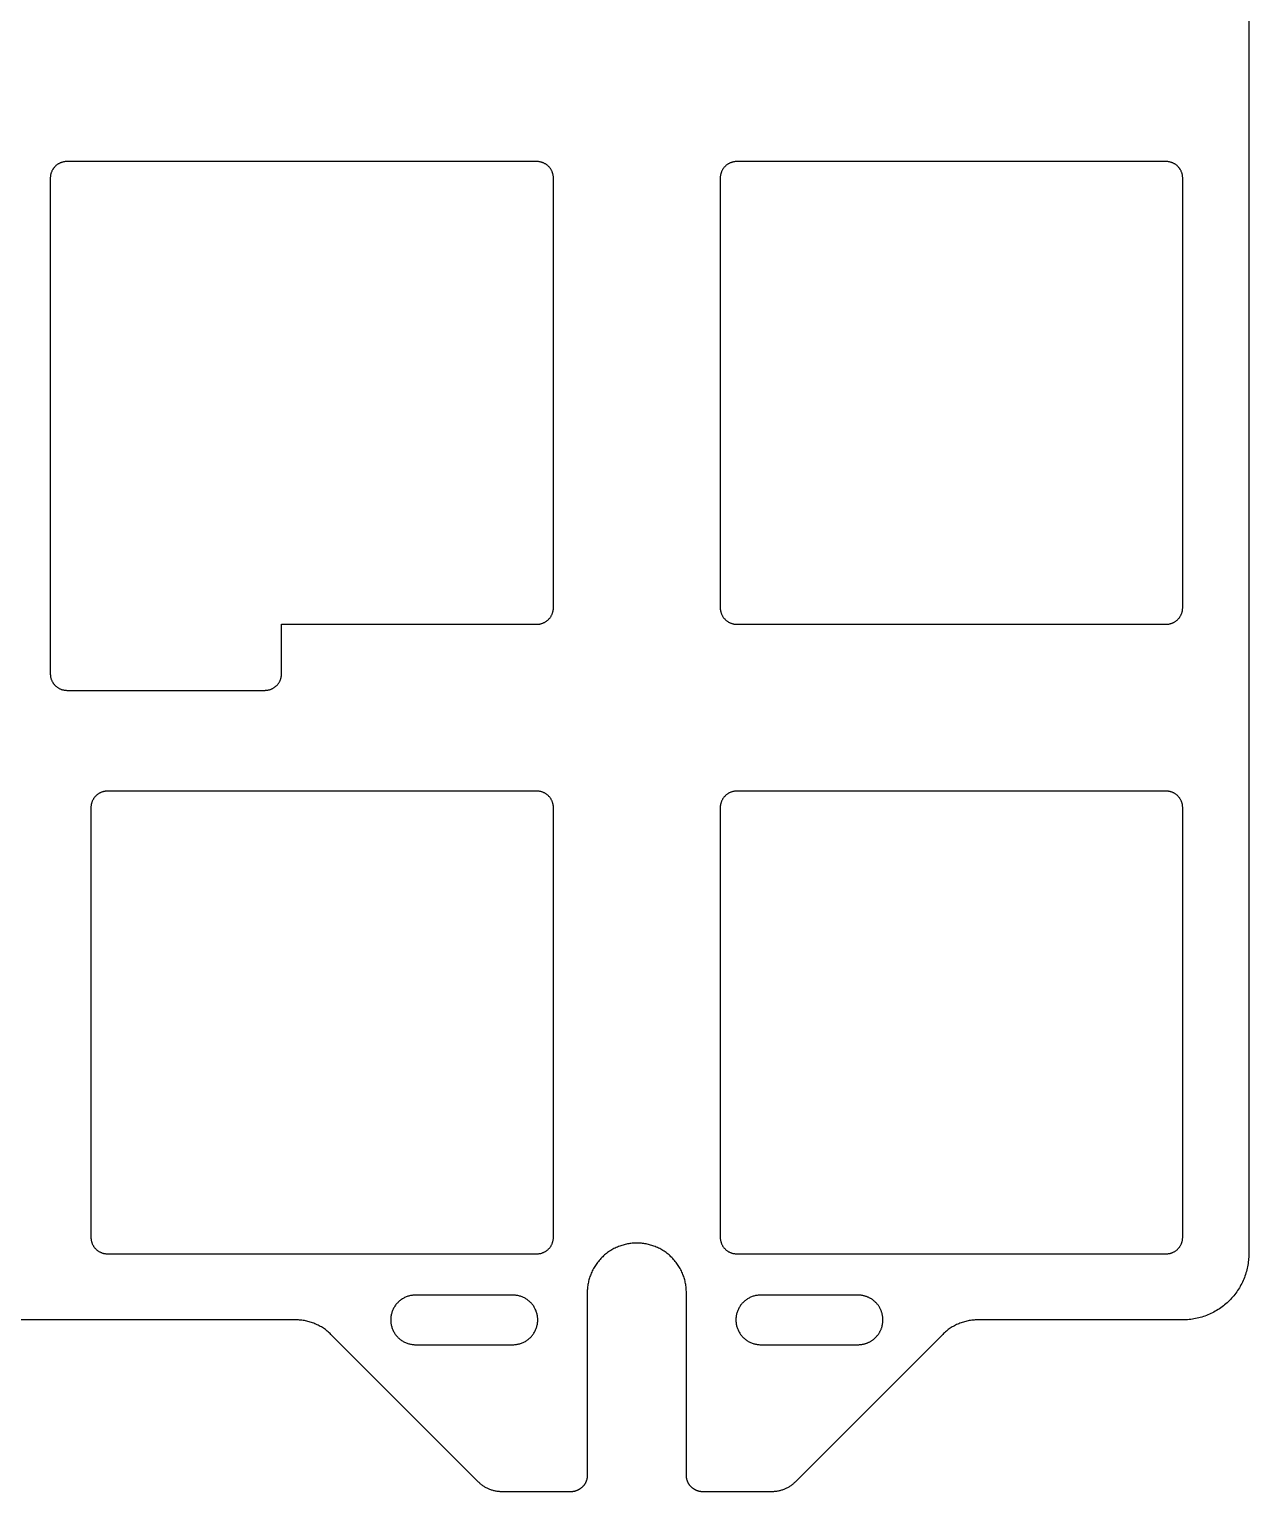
# Model space of a CAD drawing. Header units: millimetres. Extents: x -2014 to -1710, y 1046 to 1151.
# Drawn here: x -1746.92 to -1710, y 1046.41 to 1090.66 of the extents above; entities that cross this region are included whole.
import ezdxf

# ---------------------------------------------------------------- set-up
doc = ezdxf.new("R2010")
doc.units = ezdxf.units.MM
doc.layers.add('Layer 01', color=1, linetype='Continuous', true_color=0xff0000)

msp = doc.modelspace()

# ---------------------------------------------------------------- linework, layer by layer
at = {"layer": 'Layer 01', "color": 254, "true_color": 0xcad1ee}
for points in [[(-1710.002929, 1143.805871), (-1710.002929, 1053.605856)], [(-1745.783761, 1086.655896), (-1745.800832, 1086.655604), (-1745.817882, 1086.65473), (-1745.834893, 1086.653274), (-1745.851844, 1086.651239), (-1745.868716, 1086.648625), (-1745.885489, 1086.645438), (-1745.902143, 1086.641679), (-1745.91866, 1086.637354), (-1745.935018, 1086.632468), (-1745.951201, 1086.627026), (-1745.967188, 1086.621035), (-1745.982962, 1086.614501), (-1745.998503, 1086.607433), (-1746.013794, 1086.599838), (-1746.028816, 1086.591726), (-1746.043553, 1086.583105), (-1746.057987, 1086.573987), (-1746.072101, 1086.564381), (-1746.085879, 1086.554298), (-1746.099305, 1086.543751), (-1746.112363, 1086.532752), (-1746.125038, 1086.521314), (-1746.137315, 1086.509449), (-1746.149179, 1086.497172), (-1746.160618, 1086.484498), (-1746.171617, 1086.47144), (-1746.182164, 1086.458014), (-1746.192246, 1086.444236), (-1746.201852, 1086.430122), (-1746.210971, 1086.415688), (-1746.219591, 1086.400951), (-1746.227704, 1086.385928), (-1746.235298, 1086.370637), (-1746.242367, 1086.355096), (-1746.2489, 1086.339323), (-1746.254892, 1086.323336), (-1746.260334, 1086.307153), (-1746.26522, 1086.290794), (-1746.269545, 1086.274278), (-1746.273303, 1086.257624), (-1746.276491, 1086.240851), (-1746.279104, 1086.223979), (-1746.28114, 1086.207028), (-1746.282596, 1086.190017), (-1746.28347, 1086.172966), (-1746.283761, 1086.155896)], [(-1731.552941, 1086.655896), (-1745.783761, 1086.655896)], [(-1731.052941, 1086.155896), (-1731.053233, 1086.172966), (-1731.054107, 1086.190017), (-1731.055563, 1086.207028), (-1731.057598, 1086.223979), (-1731.060212, 1086.240851), (-1731.063399, 1086.257624), (-1731.067158, 1086.274278), (-1731.071483, 1086.290794), (-1731.076369, 1086.307153), (-1731.081811, 1086.323336), (-1731.087802, 1086.339323), (-1731.094336, 1086.355096), (-1731.101404, 1086.370637), (-1731.108999, 1086.385928), (-1731.117111, 1086.400951), (-1731.125732, 1086.415688), (-1731.13485, 1086.430122), (-1731.144456, 1086.444236), (-1731.154539, 1086.458014), (-1731.165086, 1086.47144), (-1731.176085, 1086.484498), (-1731.187523, 1086.497172), (-1731.199388, 1086.509449), (-1731.211665, 1086.521314), (-1731.22434, 1086.532752), (-1731.237397, 1086.543751), (-1731.250823, 1086.554298), (-1731.264601, 1086.564381), (-1731.278716, 1086.573987), (-1731.293149, 1086.583105), (-1731.307886, 1086.591726), (-1731.322909, 1086.599838), (-1731.3382, 1086.607433), (-1731.353741, 1086.614501), (-1731.369514, 1086.621035), (-1731.385502, 1086.627026), (-1731.401684, 1086.632468), (-1731.418043, 1086.637354), (-1731.434559, 1086.641679), (-1731.451213, 1086.645438), (-1731.467986, 1086.648625), (-1731.484858, 1086.651239), (-1731.501809, 1086.653274), (-1731.51882, 1086.65473), (-1731.535871, 1086.655604), (-1731.552941, 1086.655896)], [(-1725.502929, 1086.655877), (-1725.52, 1086.655586), (-1725.53705, 1086.654712), (-1725.554061, 1086.653256), (-1725.571013, 1086.65122), (-1725.587884, 1086.648607), (-1725.604657, 1086.645419), (-1725.621311, 1086.641661), (-1725.637828, 1086.637336), (-1725.654187, 1086.63245), (-1725.670369, 1086.627008), (-1725.686356, 1086.621017), (-1725.70213, 1086.614483), (-1725.717671, 1086.607415), (-1725.732962, 1086.59982), (-1725.747984, 1086.591708), (-1725.762721, 1086.583087), (-1725.777155, 1086.573968), (-1725.791269, 1086.564362), (-1725.805047, 1086.55428), (-1725.818473, 1086.543733), (-1725.831531, 1086.532734), (-1725.844206, 1086.521295), (-1725.856483, 1086.509431), (-1725.868347, 1086.497154), (-1725.879786, 1086.484479), (-1725.890785, 1086.471421), (-1725.901332, 1086.457996), (-1725.911414, 1086.444218), (-1725.92102, 1086.430103), (-1725.930139, 1086.415669), (-1725.938759, 1086.400933), (-1725.946872, 1086.38591), (-1725.954467, 1086.370619), (-1725.961535, 1086.355078), (-1725.968068, 1086.339305), (-1725.97406, 1086.323317), (-1725.979502, 1086.307135), (-1725.984388, 1086.290776), (-1725.988713, 1086.27426), (-1725.992471, 1086.257605), (-1725.995659, 1086.240833), (-1725.998272, 1086.223961), (-1726.000308, 1086.20701), (-1726.001764, 1086.189999), (-1726.002638, 1086.172948), (-1726.002929, 1086.155877)], [(-1712.502929, 1086.655877), (-1725.502929, 1086.655877)], [(-1712.002929, 1086.155877), (-1712.003221, 1086.172948), (-1712.004095, 1086.189999), (-1712.005551, 1086.20701), (-1712.007586, 1086.223961), (-1712.010199, 1086.240833), (-1712.013387, 1086.257605), (-1712.017146, 1086.27426), (-1712.021471, 1086.290776), (-1712.026357, 1086.307135), (-1712.031799, 1086.323317), (-1712.03779, 1086.339305), (-1712.044324, 1086.355078), (-1712.051392, 1086.370619), (-1712.058987, 1086.38591), (-1712.067099, 1086.400933), (-1712.07572, 1086.415669), (-1712.084838, 1086.430103), (-1712.094444, 1086.444218), (-1712.104527, 1086.457996), (-1712.115074, 1086.471421), (-1712.126073, 1086.484479), (-1712.137511, 1086.497154), (-1712.149376, 1086.509431), (-1712.161653, 1086.521295), (-1712.174327, 1086.532734), (-1712.187385, 1086.543733), (-1712.200811, 1086.55428), (-1712.214589, 1086.564362), (-1712.228703, 1086.573968), (-1712.243137, 1086.583087), (-1712.257874, 1086.591708), (-1712.272897, 1086.59982), (-1712.288188, 1086.607415), (-1712.303729, 1086.614483), (-1712.319502, 1086.621017), (-1712.335489, 1086.627008), (-1712.351672, 1086.63245), (-1712.368031, 1086.637336), (-1712.384547, 1086.641661), (-1712.401201, 1086.645419), (-1712.417974, 1086.648607), (-1712.434846, 1086.65122), (-1712.451797, 1086.653256), (-1712.468808, 1086.654712), (-1712.485859, 1086.655586), (-1712.502929, 1086.655877)], [(-1746.283761, 1086.155896), (-1746.283761, 1085.661856)], [(-1731.052941, 1085.660818), (-1731.052941, 1086.155896)], [(-1726.002929, 1086.155877), (-1726.002929, 1073.155877)], [(-1712.002929, 1073.155877), (-1712.002929, 1086.155877)], [(-1746.283761, 1085.661856), (-1746.283778, 1085.655884)], [(-1746.283778, 1085.655884), (-1746.283761, 1072.651984)], [(-1731.052929, 1085.655877), (-1731.052941, 1085.660818)], [(-1731.052929, 1073.655877), (-1731.052929, 1085.655877)], [(-1731.052941, 1073.650936), (-1731.052929, 1073.655877)], [(-1731.052941, 1073.155896), (-1731.052941, 1073.650936)], [(-1731.552941, 1072.655896), (-1731.535871, 1072.656187), (-1731.51882, 1072.657061), (-1731.501809, 1072.658517), (-1731.484858, 1072.660553), (-1731.467986, 1072.663166), (-1731.451213, 1072.666354), (-1731.434559, 1072.670112), (-1731.418043, 1072.674437), (-1731.401684, 1072.679323), (-1731.385502, 1072.684765), (-1731.369514, 1072.690757), (-1731.353741, 1072.69729), (-1731.3382, 1072.704358), (-1731.322909, 1072.711953), (-1731.307886, 1072.720066), (-1731.293149, 1072.728686), (-1731.278716, 1072.737805), (-1731.264601, 1072.747411), (-1731.250823, 1072.757493), (-1731.237397, 1072.76804), (-1731.22434, 1072.779039), (-1731.211665, 1072.790478), (-1731.199388, 1072.802342), (-1731.187523, 1072.814619), (-1731.176085, 1072.827294), (-1731.165086, 1072.840352), (-1731.154539, 1072.853778), (-1731.144456, 1072.867556), (-1731.13485, 1072.88167), (-1731.125732, 1072.896104), (-1731.117111, 1072.910841), (-1731.108999, 1072.925863), (-1731.101404, 1072.941154), (-1731.094336, 1072.956695), (-1731.087802, 1072.972469), (-1731.081811, 1072.988456), (-1731.076369, 1073.004638), (-1731.071483, 1073.020997), (-1731.067158, 1073.037514), (-1731.063399, 1073.054168), (-1731.060212, 1073.070941), (-1731.057598, 1073.087812), (-1731.055563, 1073.104764), (-1731.054107, 1073.121775), (-1731.053233, 1073.138825), (-1731.052941, 1073.155896)], [(-1726.002929, 1073.155877), (-1726.002638, 1073.138807), (-1726.001764, 1073.121756), (-1726.000308, 1073.104745), (-1725.998272, 1073.087794), (-1725.995659, 1073.070922), (-1725.992471, 1073.054149), (-1725.988713, 1073.037495), (-1725.984388, 1073.020979), (-1725.979502, 1073.00462), (-1725.97406, 1072.988438), (-1725.968068, 1072.97245), (-1725.961535, 1072.956677), (-1725.954467, 1072.941136), (-1725.946872, 1072.925845), (-1725.938759, 1072.910822), (-1725.930139, 1072.896085), (-1725.92102, 1072.881651), (-1725.911414, 1072.867537), (-1725.901332, 1072.853759), (-1725.890785, 1072.840333), (-1725.879786, 1072.827276), (-1725.868347, 1072.814601), (-1725.856483, 1072.802324), (-1725.844206, 1072.790459), (-1725.831531, 1072.779021), (-1725.818473, 1072.768022), (-1725.805047, 1072.757475), (-1725.791269, 1072.747392), (-1725.777155, 1072.737786), (-1725.762721, 1072.728668), (-1725.747984, 1072.720047), (-1725.732962, 1072.711935), (-1725.717671, 1072.70434), (-1725.70213, 1072.697272), (-1725.686356, 1072.690738), (-1725.670369, 1072.684747), (-1725.654187, 1072.679305), (-1725.637828, 1072.674419), (-1725.621311, 1072.670094), (-1725.604657, 1072.666335), (-1725.587884, 1072.663148), (-1725.571013, 1072.660534), (-1725.554061, 1072.658499), (-1725.53705, 1072.657043), (-1725.52, 1072.656169), (-1725.502929, 1072.655877)], [(-1712.502929, 1072.655877), (-1712.485859, 1072.656169), (-1712.468808, 1072.657043), (-1712.451797, 1072.658499), (-1712.434846, 1072.660534), (-1712.417974, 1072.663148), (-1712.401201, 1072.666335), (-1712.384547, 1072.670094), (-1712.368031, 1072.674419), (-1712.351672, 1072.679305), (-1712.335489, 1072.684747), (-1712.319502, 1072.690738), (-1712.303729, 1072.697272), (-1712.288188, 1072.70434), (-1712.272897, 1072.711935), (-1712.257874, 1072.720047), (-1712.243137, 1072.728668), (-1712.228703, 1072.737786), (-1712.214589, 1072.747392), (-1712.200811, 1072.757475), (-1712.187385, 1072.768022), (-1712.174327, 1072.779021), (-1712.161653, 1072.790459), (-1712.149376, 1072.802324), (-1712.137511, 1072.814601), (-1712.126073, 1072.827276), (-1712.115074, 1072.840333), (-1712.104527, 1072.853759), (-1712.094444, 1072.867537), (-1712.084838, 1072.881651), (-1712.07572, 1072.896085), (-1712.067099, 1072.910822), (-1712.058987, 1072.925845), (-1712.051392, 1072.941136), (-1712.044324, 1072.956677), (-1712.03779, 1072.97245), (-1712.031799, 1072.988438), (-1712.026357, 1073.00462), (-1712.021471, 1073.020979), (-1712.017146, 1073.037495), (-1712.013387, 1073.054149), (-1712.010199, 1073.070922), (-1712.007586, 1073.087794), (-1712.005551, 1073.104745), (-1712.004095, 1073.121756), (-1712.003221, 1073.138807), (-1712.002929, 1073.155877)], [(-1746.283761, 1072.651984), (-1746.283761, 1071.155871)], [(-1739.283749, 1071.655833), (-1739.283749, 1072.655877)], [(-1739.283749, 1072.655877), (-1732.052929, 1072.655877)], [(-1732.052929, 1072.655877), (-1732.046878, 1072.655896)], [(-1732.046878, 1072.655896), (-1731.552941, 1072.655896)], [(-1725.502929, 1072.655877), (-1712.502929, 1072.655877)], [(-1739.283761, 1071.650916), (-1739.283749, 1071.655833)], [(-1739.283761, 1071.155871), (-1739.283761, 1071.650916)], [(-1746.283761, 1071.155871), (-1746.28347, 1071.138801), (-1746.282596, 1071.12175), (-1746.28114, 1071.104739), (-1746.279104, 1071.087788), (-1746.276491, 1071.070916), (-1746.273303, 1071.054143), (-1746.269545, 1071.037489), (-1746.26522, 1071.020973), (-1746.260334, 1071.004614), (-1746.254892, 1070.988432), (-1746.2489, 1070.972444), (-1746.242367, 1070.956671), (-1746.235298, 1070.94113), (-1746.227704, 1070.925839), (-1746.219591, 1070.910816), (-1746.210971, 1070.896079), (-1746.201852, 1070.881645), (-1746.192246, 1070.867531), (-1746.182164, 1070.853753), (-1746.171617, 1070.840327), (-1746.160618, 1070.827269), (-1746.149179, 1070.814595), (-1746.137315, 1070.802318), (-1746.125038, 1070.790453), (-1746.112363, 1070.779015), (-1746.099305, 1070.768016), (-1746.085879, 1070.757469), (-1746.072101, 1070.747386), (-1746.057987, 1070.73778), (-1746.043553, 1070.728662), (-1746.028816, 1070.720041), (-1746.013794, 1070.711929), (-1745.998503, 1070.704334), (-1745.982962, 1070.697266), (-1745.967188, 1070.690732), (-1745.951201, 1070.684741), (-1745.935018, 1070.679299), (-1745.91866, 1070.674413), (-1745.902143, 1070.670088), (-1745.885489, 1070.666329), (-1745.868716, 1070.663142), (-1745.851844, 1070.660528), (-1745.834893, 1070.658493), (-1745.817882, 1070.657037), (-1745.800832, 1070.656163), (-1745.783761, 1070.655871)], [(-1739.783761, 1070.655871), (-1739.766691, 1070.656163), (-1739.74964, 1070.657037), (-1739.732629, 1070.658493), (-1739.715678, 1070.660528), (-1739.698806, 1070.663142), (-1739.682033, 1070.666329), (-1739.665379, 1070.670088), (-1739.648863, 1070.674413), (-1739.632504, 1070.679299), (-1739.616321, 1070.684741), (-1739.600334, 1070.690732), (-1739.584561, 1070.697266), (-1739.569019, 1070.704334), (-1739.553729, 1070.711929), (-1739.538706, 1070.720041), (-1739.523969, 1070.728662), (-1739.509535, 1070.73778), (-1739.495421, 1070.747386), (-1739.481643, 1070.757469), (-1739.468217, 1070.768016), (-1739.455159, 1070.779015), (-1739.442485, 1070.790453), (-1739.430208, 1070.802318), (-1739.418343, 1070.814595), (-1739.406905, 1070.827269), (-1739.395905, 1070.840327), (-1739.385359, 1070.853753), (-1739.375276, 1070.867531), (-1739.36567, 1070.881645), (-1739.356551, 1070.896079), (-1739.347931, 1070.910816), (-1739.339819, 1070.925839), (-1739.332224, 1070.94113), (-1739.325155, 1070.956671), (-1739.318622, 1070.972444), (-1739.312631, 1070.988432), (-1739.307189, 1071.004614), (-1739.302302, 1071.020973), (-1739.297978, 1071.037489), (-1739.294219, 1071.054143), (-1739.291031, 1071.070916), (-1739.288418, 1071.087788), (-1739.286382, 1071.104739), (-1739.284927, 1071.12175), (-1739.284053, 1071.138801), (-1739.283761, 1071.155871)], [(-1745.783761, 1070.655871), (-1745.2898, 1070.655871)], [(-1745.2898, 1070.655871), (-1745.283756, 1070.655853)], [(-1745.283756, 1070.655853), (-1740.283738, 1070.655853)], [(-1740.283738, 1070.655853), (-1740.277697, 1070.655871)], [(-1740.277697, 1070.655871), (-1739.783761, 1070.655871)], [(-1744.552929, 1067.605874), (-1744.57, 1067.605583), (-1744.58705, 1067.604709), (-1744.604061, 1067.603253), (-1744.621013, 1067.601217), (-1744.637884, 1067.598604), (-1744.654657, 1067.595416), (-1744.671311, 1067.591658), (-1744.687828, 1067.587333), (-1744.704187, 1067.582447), (-1744.720369, 1067.577005), (-1744.736356, 1067.571014), (-1744.75213, 1067.56448), (-1744.767671, 1067.557412), (-1744.782962, 1067.549817), (-1744.797984, 1067.541705), (-1744.812721, 1067.533084), (-1744.827155, 1067.523965), (-1744.841269, 1067.514359), (-1744.855047, 1067.504277), (-1744.868473, 1067.49373), (-1744.881531, 1067.482731), (-1744.894206, 1067.471292), (-1744.906483, 1067.459428), (-1744.918347, 1067.447151), (-1744.929786, 1067.434476), (-1744.940785, 1067.421418), (-1744.951332, 1067.407993), (-1744.961414, 1067.394215), (-1744.97102, 1067.3801), (-1744.980139, 1067.365666), (-1744.988759, 1067.350929), (-1744.996872, 1067.335907), (-1745.004467, 1067.320616), (-1745.011535, 1067.305075), (-1745.018068, 1067.289301), (-1745.02406, 1067.273314), (-1745.029502, 1067.257132), (-1745.034388, 1067.240773), (-1745.038713, 1067.224257), (-1745.042471, 1067.207602), (-1745.045659, 1067.19083), (-1745.048272, 1067.173958), (-1745.050308, 1067.157006), (-1745.051764, 1067.139996), (-1745.052638, 1067.122945), (-1745.052929, 1067.105874)], [(-1731.552929, 1067.605874), (-1744.552929, 1067.605874)], [(-1731.052929, 1067.105874), (-1731.053221, 1067.122945), (-1731.054095, 1067.139996), (-1731.055551, 1067.157006), (-1731.057586, 1067.173958), (-1731.060199, 1067.19083), (-1731.063387, 1067.207602), (-1731.067146, 1067.224257), (-1731.071471, 1067.240773), (-1731.076357, 1067.257132), (-1731.081799, 1067.273314), (-1731.08779, 1067.289301), (-1731.094324, 1067.305075), (-1731.101392, 1067.320616), (-1731.108987, 1067.335907), (-1731.117099, 1067.350929), (-1731.12572, 1067.365666), (-1731.134838, 1067.3801), (-1731.144444, 1067.394215), (-1731.154527, 1067.407993), (-1731.165074, 1067.421418), (-1731.176073, 1067.434476), (-1731.187511, 1067.447151), (-1731.199376, 1067.459428), (-1731.211653, 1067.471292), (-1731.224327, 1067.482731), (-1731.237385, 1067.49373), (-1731.250811, 1067.504277), (-1731.264589, 1067.514359), (-1731.278703, 1067.523965), (-1731.293137, 1067.533084), (-1731.307874, 1067.541705), (-1731.322897, 1067.549817), (-1731.338188, 1067.557412), (-1731.353729, 1067.56448), (-1731.369502, 1067.571014), (-1731.385489, 1067.577005), (-1731.401672, 1067.582447), (-1731.418031, 1067.587333), (-1731.434547, 1067.591658), (-1731.451201, 1067.595416), (-1731.467974, 1067.598604), (-1731.484846, 1067.601217), (-1731.501797, 1067.603253), (-1731.518808, 1067.604709), (-1731.535859, 1067.605583), (-1731.552929, 1067.605874)], [(-1725.502929, 1067.605874), (-1725.52, 1067.605583), (-1725.53705, 1067.604709), (-1725.554061, 1067.603253), (-1725.571013, 1067.601217), (-1725.587884, 1067.598604), (-1725.604657, 1067.595416), (-1725.621311, 1067.591658), (-1725.637828, 1067.587333), (-1725.654187, 1067.582447), (-1725.670369, 1067.577005), (-1725.686356, 1067.571014), (-1725.70213, 1067.56448), (-1725.717671, 1067.557412), (-1725.732962, 1067.549817), (-1725.747984, 1067.541705), (-1725.762721, 1067.533084), (-1725.777155, 1067.523965), (-1725.791269, 1067.514359), (-1725.805047, 1067.504277), (-1725.818473, 1067.49373), (-1725.831531, 1067.482731), (-1725.844206, 1067.471292), (-1725.856483, 1067.459428), (-1725.868347, 1067.447151), (-1725.879786, 1067.434476), (-1725.890785, 1067.421418), (-1725.901332, 1067.407993), (-1725.911414, 1067.394215), (-1725.92102, 1067.3801), (-1725.930139, 1067.365666), (-1725.938759, 1067.350929), (-1725.946872, 1067.335907), (-1725.954467, 1067.320616), (-1725.961535, 1067.305075), (-1725.968068, 1067.289301), (-1725.97406, 1067.273314), (-1725.979502, 1067.257132), (-1725.984388, 1067.240773), (-1725.988713, 1067.224257), (-1725.992471, 1067.207602), (-1725.995659, 1067.19083), (-1725.998272, 1067.173958), (-1726.000308, 1067.157006), (-1726.001764, 1067.139996), (-1726.002638, 1067.122945), (-1726.002929, 1067.105874)], [(-1712.502929, 1067.605874), (-1725.502929, 1067.605874)], [(-1712.002929, 1067.105874), (-1712.003221, 1067.122945), (-1712.004095, 1067.139996), (-1712.005551, 1067.157006), (-1712.007586, 1067.173958), (-1712.010199, 1067.19083), (-1712.013387, 1067.207602), (-1712.017146, 1067.224257), (-1712.021471, 1067.240773), (-1712.026357, 1067.257132), (-1712.031799, 1067.273314), (-1712.03779, 1067.289301), (-1712.044324, 1067.305075), (-1712.051392, 1067.320616), (-1712.058987, 1067.335907), (-1712.067099, 1067.350929), (-1712.07572, 1067.365666), (-1712.084838, 1067.3801), (-1712.094444, 1067.394215), (-1712.104527, 1067.407993), (-1712.115074, 1067.421418), (-1712.126073, 1067.434476), (-1712.137511, 1067.447151), (-1712.149376, 1067.459428), (-1712.161653, 1067.471292), (-1712.174327, 1067.482731), (-1712.187385, 1067.49373), (-1712.200811, 1067.504277), (-1712.214589, 1067.514359), (-1712.228703, 1067.523965), (-1712.243137, 1067.533084), (-1712.257874, 1067.541705), (-1712.272897, 1067.549817), (-1712.288188, 1067.557412), (-1712.303729, 1067.56448), (-1712.319502, 1067.571014), (-1712.335489, 1067.577005), (-1712.351672, 1067.582447), (-1712.368031, 1067.587333), (-1712.384547, 1067.591658), (-1712.401201, 1067.595416), (-1712.417974, 1067.598604), (-1712.434846, 1067.601217), (-1712.451797, 1067.603253), (-1712.468808, 1067.604709), (-1712.485859, 1067.605583), (-1712.502929, 1067.605874)], [(-1745.052929, 1067.105874), (-1745.052929, 1054.105874)], [(-1731.052929, 1054.105874), (-1731.052929, 1067.105874)], [(-1726.002929, 1067.105874), (-1726.002929, 1054.105874)], [(-1712.002929, 1054.105874), (-1712.002929, 1067.105874)], [(-1745.052929, 1054.105874), (-1745.052638, 1054.088804), (-1745.051764, 1054.071753), (-1745.050308, 1054.054742), (-1745.048272, 1054.037791), (-1745.045659, 1054.020919), (-1745.042471, 1054.004146), (-1745.038713, 1053.987492), (-1745.034388, 1053.970976), (-1745.029502, 1053.954617), (-1745.02406, 1053.938435), (-1745.018068, 1053.922447), (-1745.011535, 1053.906674), (-1745.004467, 1053.891133), (-1744.996872, 1053.875842), (-1744.988759, 1053.860819), (-1744.980139, 1053.846082), (-1744.97102, 1053.831648), (-1744.961414, 1053.817534), (-1744.951332, 1053.803756), (-1744.940785, 1053.79033), (-1744.929786, 1053.777273), (-1744.918347, 1053.764598), (-1744.906483, 1053.752321), (-1744.894206, 1053.740456), (-1744.881531, 1053.729018), (-1744.868473, 1053.718019), (-1744.855047, 1053.707472), (-1744.841269, 1053.697389), (-1744.827155, 1053.687783), (-1744.812721, 1053.678665), (-1744.797984, 1053.670044), (-1744.782962, 1053.661932), (-1744.767671, 1053.654337), (-1744.75213, 1053.647269), (-1744.736356, 1053.640735), (-1744.720369, 1053.634744), (-1744.704187, 1053.629302), (-1744.687828, 1053.624416), (-1744.671311, 1053.620091), (-1744.654657, 1053.616332), (-1744.637884, 1053.613145), (-1744.621013, 1053.610531), (-1744.604061, 1053.608496), (-1744.58705, 1053.60704), (-1744.57, 1053.606166), (-1744.552929, 1053.605874)], [(-1731.552929, 1053.605874), (-1731.535859, 1053.606166), (-1731.518808, 1053.60704), (-1731.501797, 1053.608496), (-1731.484846, 1053.610531), (-1731.467974, 1053.613145), (-1731.451201, 1053.616332), (-1731.434547, 1053.620091), (-1731.418031, 1053.624416), (-1731.401672, 1053.629302), (-1731.385489, 1053.634744), (-1731.369502, 1053.640735), (-1731.353729, 1053.647269), (-1731.338188, 1053.654337), (-1731.322897, 1053.661932), (-1731.307874, 1053.670044), (-1731.293137, 1053.678665), (-1731.278703, 1053.687783), (-1731.264589, 1053.697389), (-1731.250811, 1053.707472), (-1731.237385, 1053.718019), (-1731.224327, 1053.729018), (-1731.211653, 1053.740456), (-1731.199376, 1053.752321), (-1731.187511, 1053.764598), (-1731.176073, 1053.777273), (-1731.165074, 1053.79033), (-1731.154527, 1053.803756), (-1731.144444, 1053.817534), (-1731.134838, 1053.831648), (-1731.12572, 1053.846082), (-1731.117099, 1053.860819), (-1731.108987, 1053.875842), (-1731.101392, 1053.891133), (-1731.094324, 1053.906674), (-1731.08779, 1053.922447), (-1731.081799, 1053.938435), (-1731.076357, 1053.954617), (-1731.071471, 1053.970976), (-1731.067146, 1053.987492), (-1731.063387, 1054.004146), (-1731.060199, 1054.020919), (-1731.057586, 1054.037791), (-1731.055551, 1054.054742), (-1731.054095, 1054.071753), (-1731.053221, 1054.088804), (-1731.052929, 1054.105874)], [(-1727.027989, 1052.43111), (-1727.028406, 1052.466762), (-1727.029646, 1052.502261), (-1727.031709, 1052.537607), (-1727.034594, 1052.572801), (-1727.038302, 1052.607841), (-1727.042833, 1052.642729), (-1727.048186, 1052.677464), (-1727.054362, 1052.712046), (-1727.061361, 1052.746475), (-1727.069182, 1052.780751), (-1727.077826, 1052.814875), (-1727.087293, 1052.848845), (-1727.097582, 1052.882663), (-1727.108694, 1052.916328), (-1727.120355, 1052.949149), (-1727.133386, 1052.983199), (-1727.148066, 1053.018982), (-1727.163583, 1053.054242), (-1727.179935, 1053.088975), (-1727.197119, 1053.12318), (-1727.215133, 1053.156854), (-1727.233974, 1053.189996), (-1727.253642, 1053.222603), (-1727.274133, 1053.254673), (-1727.295446, 1053.286203), (-1727.317577, 1053.317193), (-1727.340526, 1053.347638), (-1727.364289, 1053.377538), (-1727.388865, 1053.40689), (-1727.414252, 1053.435691), (-1727.440447, 1053.46394), (-1727.467447, 1053.491635), (-1727.495124, 1053.518643), (-1727.523349, 1053.544832), (-1727.55212, 1053.570204), (-1727.581439, 1053.594757), (-1727.611305, 1053.618492), (-1727.641719, 1053.641409), (-1727.67268, 1053.663508), (-1727.704188, 1053.684789), (-1727.736244, 1053.705252), (-1727.768847, 1053.724896), (-1727.801997, 1053.743723), (-1727.835695, 1053.761731), (-1727.869939, 1053.778921), (-1727.904732, 1053.795293), (-1727.940815, 1053.811142), (-1727.975959, 1053.825583), (-1728.009235, 1053.838321), (-1728.042691, 1053.850238), (-1728.076321, 1053.861333), (-1728.110124, 1053.871608), (-1728.144096, 1053.881061), (-1728.178234, 1053.889694), (-1728.212535, 1053.897505), (-1728.246995, 1053.904495), (-1728.281613, 1053.910664), (-1728.316385, 1053.916012), (-1728.351307, 1053.920539), (-1728.386377, 1053.924245), (-1728.421591, 1053.927129), (-1728.456947, 1053.929193), (-1728.492442, 1053.930435), (-1728.528072, 1053.930856), (-1728.563694, 1053.930455), (-1728.599167, 1053.929229), (-1728.634492, 1053.927179), (-1728.669668, 1053.924305), (-1728.704695, 1053.920606), (-1728.739573, 1053.916083), (-1728.774303, 1053.910736), (-1728.808883, 1053.904565), (-1728.843315, 1053.89757), (-1728.877599, 1053.88975), (-1728.911733, 1053.881106), (-1728.945719, 1053.871637), (-1728.979555, 1053.861345), (-1729.013243, 1053.850228), (-1729.0461, 1053.838557), (-1729.080173, 1053.825522), (-1729.115958, 1053.810845), (-1729.151219, 1053.795332), (-1729.185955, 1053.778985), (-1729.220161, 1053.761805), (-1729.253838, 1053.743795), (-1729.286982, 1053.724957), (-1729.319591, 1053.705293), (-1729.351663, 1053.684805), (-1729.383196, 1053.663497), (-1729.414188, 1053.641368), (-1729.444636, 1053.618423), (-1729.474538, 1053.594663), (-1729.503893, 1053.57009), (-1729.532697, 1053.544707), (-1729.560949, 1053.518516), (-1729.588647, 1053.491518), (-1729.615658, 1053.463844), (-1729.641851, 1053.435623), (-1729.667225, 1053.406854), (-1729.691782, 1053.377538), (-1729.715521, 1053.347675), (-1729.738441, 1053.317264), (-1729.760544, 1053.286305), (-1729.781828, 1053.254799), (-1729.802294, 1053.222746), (-1729.821943, 1053.190145), (-1729.840773, 1053.156997), (-1729.858785, 1053.123302), (-1729.875979, 1053.089059), (-1729.892355, 1053.054268), (-1729.908204, 1053.018195), (-1729.922653, 1052.983045), (-1729.935406, 1052.949747), (-1729.947337, 1052.916288), (-1729.958445, 1052.882668), (-1729.968731, 1052.848887), (-1729.978194, 1052.814944), (-1729.986834, 1052.780841), (-1729.994652, 1052.746576), (-1730.001646, 1052.712151), (-1730.007819, 1052.677564), (-1730.013168, 1052.642816), (-1730.017695, 1052.607907), (-1730.021399, 1052.572836), (-1730.02428, 1052.537605), (-1730.026339, 1052.502212), (-1730.027575, 1052.466659), (-1730.027989, 1052.430944)], [(-1726.002929, 1054.105874), (-1726.002638, 1054.088804), (-1726.001764, 1054.071753), (-1726.000308, 1054.054742), (-1725.998272, 1054.037791), (-1725.995659, 1054.020919), (-1725.992471, 1054.004146), (-1725.988713, 1053.987492), (-1725.984388, 1053.970976), (-1725.979502, 1053.954617), (-1725.97406, 1053.938435), (-1725.968068, 1053.922447), (-1725.961535, 1053.906674), (-1725.954467, 1053.891133), (-1725.946872, 1053.875842), (-1725.938759, 1053.860819), (-1725.930139, 1053.846082), (-1725.92102, 1053.831648), (-1725.911414, 1053.817534), (-1725.901332, 1053.803756), (-1725.890785, 1053.79033), (-1725.879786, 1053.777273), (-1725.868347, 1053.764598), (-1725.856483, 1053.752321), (-1725.844206, 1053.740456), (-1725.831531, 1053.729018), (-1725.818473, 1053.718019), (-1725.805047, 1053.707472), (-1725.791269, 1053.697389), (-1725.777155, 1053.687783), (-1725.762721, 1053.678665), (-1725.747984, 1053.670044), (-1725.732962, 1053.661932), (-1725.717671, 1053.654337), (-1725.70213, 1053.647269), (-1725.686356, 1053.640735), (-1725.670369, 1053.634744), (-1725.654187, 1053.629302), (-1725.637828, 1053.624416), (-1725.621311, 1053.620091), (-1725.604657, 1053.616332), (-1725.587884, 1053.613145), (-1725.571013, 1053.610531), (-1725.554061, 1053.608496), (-1725.53705, 1053.60704), (-1725.52, 1053.606166), (-1725.502929, 1053.605874)], [(-1712.502929, 1053.605874), (-1712.485859, 1053.606166), (-1712.468808, 1053.60704), (-1712.451797, 1053.608496), (-1712.434846, 1053.610531), (-1712.417974, 1053.613145), (-1712.401201, 1053.616332), (-1712.384547, 1053.620091), (-1712.368031, 1053.624416), (-1712.351672, 1053.629302), (-1712.335489, 1053.634744), (-1712.319502, 1053.640735), (-1712.303729, 1053.647269), (-1712.288188, 1053.654337), (-1712.272897, 1053.661932), (-1712.257874, 1053.670044), (-1712.243137, 1053.678665), (-1712.228703, 1053.687783), (-1712.214589, 1053.697389), (-1712.200811, 1053.707472), (-1712.187385, 1053.718019), (-1712.174327, 1053.729018), (-1712.161653, 1053.740456), (-1712.149376, 1053.752321), (-1712.137511, 1053.764598), (-1712.126073, 1053.777273), (-1712.115074, 1053.79033), (-1712.104527, 1053.803756), (-1712.094444, 1053.817534), (-1712.084838, 1053.831648), (-1712.07572, 1053.846082), (-1712.067099, 1053.860819), (-1712.058987, 1053.875842), (-1712.051392, 1053.891133), (-1712.044324, 1053.906674), (-1712.03779, 1053.922447), (-1712.031799, 1053.938435), (-1712.026357, 1053.954617), (-1712.021471, 1053.970976), (-1712.017146, 1053.987492), (-1712.013387, 1054.004146), (-1712.010199, 1054.020919), (-1712.007586, 1054.037791), (-1712.005551, 1054.054742), (-1712.004095, 1054.071753), (-1712.003221, 1054.088804), (-1712.002929, 1054.105874)], [(-1744.552929, 1053.605874), (-1731.552929, 1053.605874)], [(-1725.502929, 1053.605874), (-1712.502929, 1053.605874)], [(-1710.002929, 1053.605856), (-1710.003538, 1053.556775), (-1710.005362, 1053.507725), (-1710.008394, 1053.458735), (-1710.012628, 1053.409834), (-1710.01806, 1053.361051), (-1710.024683, 1053.312415), (-1710.032491, 1053.263955), (-1710.04148, 1053.2157), (-1710.051642, 1053.167678), (-1710.062973, 1053.119918), (-1710.075466, 1053.07245), (-1710.089116, 1053.025302), (-1710.103918, 1052.978503), (-1710.119864, 1052.932082), (-1710.13695, 1052.886068), (-1710.15517, 1052.840489), (-1710.174515, 1052.795377), (-1710.194971, 1052.750758), (-1710.216519, 1052.706658), (-1710.239145, 1052.6631), (-1710.262832, 1052.620109), (-1710.287563, 1052.57771), (-1710.313322, 1052.535927), (-1710.340093, 1052.494784), (-1710.367859, 1052.454307), (-1710.396604, 1052.414519), (-1710.426311, 1052.375445), (-1710.456965, 1052.337109), (-1710.488549, 1052.299537), (-1710.521046, 1052.262752), (-1710.554441, 1052.226779), (-1710.588716, 1052.191642), (-1710.623852, 1052.157367), (-1710.659825, 1052.123973), (-1710.69661, 1052.091476), (-1710.734182, 1052.059892), (-1710.772518, 1052.029238), (-1710.811592, 1051.999531), (-1710.85138, 1051.970786), (-1710.891857, 1051.94302), (-1710.933, 1051.916249), (-1710.974783, 1051.89049), (-1711.017182, 1051.865759), (-1711.060173, 1051.842072), (-1711.103731, 1051.819446), (-1711.147832, 1051.797898), (-1711.19245, 1051.777442), (-1711.237562, 1051.758097), (-1711.283141, 1051.739877), (-1711.329155, 1051.722791), (-1711.375576, 1051.706844), (-1711.422375, 1051.692043), (-1711.469523, 1051.678393), (-1711.516991, 1051.6659), (-1711.564751, 1051.654569), (-1711.612773, 1051.644407), (-1711.661028, 1051.635418), (-1711.709488, 1051.62761), (-1711.758124, 1051.620987), (-1711.806907, 1051.615555), (-1711.855808, 1051.61132), (-1711.904798, 1051.608288), (-1711.953848, 1051.606465), (-1712.002929, 1051.605856)], [(-1730.027989, 1052.430944), (-1730.027989, 1046.905842)], [(-1727.027989, 1046.905874), (-1727.027989, 1052.43111)], [(-1735.228017, 1052.355856), (-1735.25419, 1052.355398), (-1735.280332, 1052.354027), (-1735.306411, 1052.351745), (-1735.332393, 1052.348554), (-1735.358249, 1052.344458), (-1735.383946, 1052.339462), (-1735.409453, 1052.333572), (-1735.434738, 1052.326796), (-1735.459772, 1052.319142), (-1735.484524, 1052.310618), (-1735.508963, 1052.301236), (-1735.533059, 1052.291007), (-1735.556784, 1052.279943), (-1735.580109, 1052.268058), (-1735.603004, 1052.255366), (-1735.625443, 1052.241883), (-1735.647397, 1052.227625), (-1735.668841, 1052.212609), (-1735.689747, 1052.196855), (-1735.710091, 1052.18038), (-1735.729847, 1052.163205), (-1735.748992, 1052.145352), (-1735.767502, 1052.126841), (-1735.785355, 1052.107695), (-1735.802529, 1052.087938), (-1735.819003, 1052.067594), (-1735.834757, 1052.046687), (-1735.849772, 1052.025243), (-1735.864029, 1052.003288), (-1735.877512, 1051.980849), (-1735.890203, 1051.957953), (-1735.902087, 1051.934628), (-1735.91315, 1051.910903), (-1735.923379, 1051.886806), (-1735.93276, 1051.862367), (-1735.941282, 1051.837615), (-1735.948936, 1051.812581), (-1735.955711, 1051.787295), (-1735.9616, 1051.761788), (-1735.966595, 1051.736091), (-1735.97069, 1051.710235), (-1735.97388, 1051.684252), (-1735.976162, 1051.658174), (-1735.977532, 1051.632032), (-1735.977989, 1051.605858), (-1735.977532, 1051.579684), (-1735.976162, 1051.553542), (-1735.973881, 1051.527464), (-1735.97069, 1051.501481), (-1735.966595, 1051.475625), (-1735.961601, 1051.449928), (-1735.955712, 1051.424421), (-1735.948937, 1051.399135), (-1735.941284, 1051.374101), (-1735.932761, 1051.349349), (-1735.92338, 1051.32491), (-1735.913152, 1051.300813), (-1735.902089, 1051.277087), (-1735.890205, 1051.253762), (-1735.877514, 1051.230866), (-1735.864031, 1051.208427), (-1735.849774, 1051.186472), (-1735.83476, 1051.165028), (-1735.819006, 1051.144121), (-1735.802532, 1051.123777), (-1735.785358, 1051.10402), (-1735.767505, 1051.084874), (-1735.748995, 1051.066363), (-1735.72985, 1051.048509), (-1735.710094, 1051.031335), (-1735.68975, 1051.01486), (-1735.668844, 1050.999105), (-1735.6474, 1050.984089), (-1735.625446, 1050.969831), (-1735.603008, 1050.956348), (-1735.580112, 1050.943656), (-1735.556788, 1050.931771), (-1735.533063, 1050.920707), (-1735.508966, 1050.910477), (-1735.484527, 1050.901095), (-1735.459776, 1050.892572), (-1735.434742, 1050.884917), (-1735.409456, 1050.878141), (-1735.38395, 1050.872251), (-1735.358253, 1050.867255), (-1735.332397, 1050.863159), (-1735.306415, 1050.859968), (-1735.280336, 1050.857685), (-1735.254194, 1050.856314), (-1735.22802, 1050.855856)], [(-1732.278001, 1052.355856), (-1735.228017, 1052.355856)], [(-1731.527989, 1051.605856), (-1731.528426, 1051.631462), (-1731.529737, 1051.657038), (-1731.531921, 1051.682555), (-1731.534974, 1051.707982), (-1731.538894, 1051.73329), (-1731.543676, 1051.75845), (-1731.549314, 1051.783431), (-1731.555801, 1051.808206), (-1731.563131, 1051.832744), (-1731.571294, 1051.857018), (-1731.580281, 1051.880999), (-1731.590082, 1051.90466), (-1731.600684, 1051.927972), (-1731.612077, 1051.950908), (-1731.624245, 1051.973442), (-1731.637176, 1051.995548), (-1731.650855, 1052.017199), (-1731.665264, 1052.03837), (-1731.680388, 1052.059037), (-1731.696209, 1052.079176), (-1731.712708, 1052.098763), (-1731.729866, 1052.117775), (-1731.747663, 1052.13619), (-1731.766078, 1052.153987), (-1731.785091, 1052.171145), (-1731.804678, 1052.187644), (-1731.824817, 1052.203464), (-1731.845484, 1052.218588), (-1731.866656, 1052.232997), (-1731.888307, 1052.246675), (-1731.910413, 1052.259605), (-1731.932947, 1052.271774), (-1731.955884, 1052.283166), (-1731.979196, 1052.293768), (-1732.002857, 1052.303568), (-1732.026838, 1052.312555), (-1732.051112, 1052.320718), (-1732.075651, 1052.328047), (-1732.100425, 1052.334534), (-1732.125407, 1052.340171), (-1732.150566, 1052.344953), (-1732.175875, 1052.348872), (-1732.201302, 1052.351925), (-1732.226818, 1052.354108), (-1732.252395, 1052.355419), (-1732.278001, 1052.355856)], [(-1724.778072, 1052.355856), (-1724.804244, 1052.355396), (-1724.830385, 1052.354024), (-1724.856462, 1052.351739), (-1724.882443, 1052.348547), (-1724.908297, 1052.344449), (-1724.933992, 1052.339452), (-1724.959497, 1052.333561), (-1724.984781, 1052.326784), (-1725.009813, 1052.319128), (-1725.034563, 1052.310604), (-1725.059, 1052.301221), (-1725.083095, 1052.290991), (-1725.106819, 1052.279927), (-1725.130141, 1052.268041), (-1725.153035, 1052.255348), (-1725.175472, 1052.241865), (-1725.197424, 1052.227607), (-1725.218866, 1052.212591), (-1725.239771, 1052.196836), (-1725.260113, 1052.180362), (-1725.279867, 1052.163187), (-1725.299011, 1052.145334), (-1725.31752, 1052.126823), (-1725.335371, 1052.107678), (-1725.352544, 1052.087921), (-1725.369016, 1052.067577), (-1725.384769, 1052.046671), (-1725.399782, 1052.025228), (-1725.414038, 1052.003274), (-1725.42752, 1051.980836), (-1725.44021, 1051.957941), (-1725.452093, 1051.934617), (-1725.463155, 1051.910892), (-1725.473383, 1051.886796), (-1725.482763, 1051.862358), (-1725.491285, 1051.837608), (-1725.498938, 1051.812575), (-1725.505712, 1051.78729), (-1725.511601, 1051.761784), (-1725.516595, 1051.736088), (-1725.52069, 1051.710234), (-1725.52388, 1051.684253), (-1725.526162, 1051.658176), (-1725.527532, 1051.632035), (-1725.527989, 1051.605862), (-1725.527532, 1051.579689), (-1725.526162, 1051.553549), (-1725.523881, 1051.527472), (-1725.520692, 1051.50149), (-1725.516597, 1051.475636), (-1725.511603, 1051.44994), (-1725.505715, 1051.424434), (-1725.498941, 1051.399149), (-1725.491289, 1051.374116), (-1725.482767, 1051.349365), (-1725.473387, 1051.324927), (-1725.46316, 1051.300831), (-1725.452098, 1051.277106), (-1725.440215, 1051.253782), (-1725.427526, 1051.230887), (-1725.414045, 1051.208449), (-1725.399789, 1051.186494), (-1725.384776, 1051.165051), (-1725.369024, 1051.144144), (-1725.352551, 1051.1238), (-1725.335379, 1051.104043), (-1725.317528, 1051.084898), (-1725.29902, 1051.066387), (-1725.279876, 1051.048533), (-1725.260122, 1051.031358), (-1725.23978, 1051.014883), (-1725.218876, 1050.999128), (-1725.197434, 1050.984112), (-1725.175482, 1050.969854), (-1725.153045, 1050.95637), (-1725.130152, 1050.943677), (-1725.106829, 1050.931791), (-1725.083106, 1050.920726), (-1725.059012, 1050.910496), (-1725.034575, 1050.901112), (-1725.009825, 1050.892588), (-1724.984793, 1050.884932), (-1724.959509, 1050.878154), (-1724.934004, 1050.872263), (-1724.908309, 1050.867265), (-1724.882455, 1050.863167), (-1724.856474, 1050.859974), (-1724.830397, 1050.857689), (-1724.804256, 1050.856316), (-1724.778084, 1050.855856)], [(-1721.827989, 1052.355856), (-1724.778072, 1052.355856)], [(-1721.077989, 1051.605856), (-1721.078221, 1051.624448), (-1721.078917, 1051.64299), (-1721.080072, 1051.661475), (-1721.081683, 1051.679895), (-1721.083746, 1051.698241), (-1721.086258, 1051.716506), (-1721.089216, 1051.734681), (-1721.092615, 1051.752758), (-1721.096453, 1051.770729), (-1721.100726, 1051.788586), (-1721.10543, 1051.806321), (-1721.110562, 1051.823925), (-1721.116118, 1051.841391), (-1721.122095, 1051.858711), (-1721.12849, 1051.875876), (-1721.135298, 1051.892879), (-1721.142517, 1051.909711), (-1721.150143, 1051.926364), (-1721.158171, 1051.94283), (-1721.1666, 1051.9591), (-1721.175425, 1051.975168), (-1721.184643, 1051.991025), (-1721.194251, 1052.006662), (-1721.204244, 1052.022071), (-1721.214619, 1052.037245), (-1721.225374, 1052.052175), (-1721.236503, 1052.066854), (-1721.248005, 1052.081273), (-1721.259875, 1052.095423), (-1721.272109, 1052.109298), (-1721.284705, 1052.122888), (-1721.297659, 1052.136186), (-1721.310925, 1052.149151), (-1721.32446, 1052.161746), (-1721.338261, 1052.17397), (-1721.352327, 1052.185823), (-1721.366655, 1052.197303), (-1721.381243, 1052.20841), (-1721.396089, 1052.219144), (-1721.411192, 1052.229502), (-1721.426548, 1052.239484), (-1721.442156, 1052.24909), (-1721.458014, 1052.258318), (-1721.474119, 1052.267168), (-1721.49047, 1052.275638), (-1721.507065, 1052.283729), (-1721.523901, 1052.291438), (-1721.540976, 1052.298766), (-1721.558217, 1052.305679), (-1721.575551, 1052.312146), (-1721.592978, 1052.318168), (-1721.610497, 1052.323743), (-1721.62811, 1052.328872), (-1721.645816, 1052.333555), (-1721.663615, 1052.337792), (-1721.681506, 1052.341583), (-1721.699491, 1052.344929), (-1721.717569, 1052.347828), (-1721.73574, 1052.350281), (-1721.754004, 1052.352288), (-1721.77236, 1052.353849), (-1721.79081, 1052.354964), (-1721.809353, 1052.355633), (-1721.827989, 1052.355856)], [(-1738.849309, 1051.605856), (-1765.826734, 1051.605856)], [(-1737.788649, 1051.166516), (-1737.815255, 1051.192489), (-1737.842374, 1051.217711), (-1737.870007, 1051.242182), (-1737.898152, 1051.265901), (-1737.926806, 1051.288867), (-1737.955969, 1051.311081), (-1737.98564, 1051.332541), (-1738.015817, 1051.353247), (-1738.046498, 1051.373198), (-1738.077683, 1051.392394), (-1738.10937, 1051.410833), (-1738.141557, 1051.428517), (-1738.174243, 1051.445443), (-1738.207428, 1051.461612), (-1738.241108, 1051.477023), (-1738.275284, 1051.491675), (-1738.309798, 1051.505502), (-1738.344493, 1051.518436), (-1738.37937, 1051.530479), (-1738.414429, 1051.541629), (-1738.449669, 1051.551888), (-1738.485092, 1051.561254), (-1738.520696, 1051.569729), (-1738.556481, 1051.577311), (-1738.592449, 1051.584001), (-1738.628598, 1051.589799), (-1738.664929, 1051.594706), (-1738.701441, 1051.59872), (-1738.738136, 1051.601842), (-1738.775012, 1051.604072), (-1738.81207, 1051.60541), (-1738.849309, 1051.605856)], [(-1732.277977, 1050.855856), (-1732.251803, 1050.856313), (-1732.225661, 1050.857684), (-1732.199582, 1050.859966), (-1732.173599, 1050.863156), (-1732.147743, 1050.867252), (-1732.122045, 1050.872247), (-1732.096538, 1050.878137), (-1732.071252, 1050.884912), (-1732.046217, 1050.892566), (-1732.021465, 1050.90109), (-1731.997026, 1050.910471), (-1731.972929, 1050.9207), (-1731.949203, 1050.931764), (-1731.925878, 1050.943649), (-1731.902982, 1050.956341), (-1731.880543, 1050.969824), (-1731.858588, 1050.984082), (-1731.837144, 1050.999097), (-1731.816237, 1051.014852), (-1731.795893, 1051.031327), (-1731.776136, 1051.048501), (-1731.756991, 1051.066355), (-1731.73848, 1051.084866), (-1731.720627, 1051.104012), (-1731.703452, 1051.123769), (-1731.686978, 1051.144114), (-1731.671223, 1051.165021), (-1731.656208, 1051.186465), (-1731.641951, 1051.20842), (-1731.628468, 1051.230859), (-1731.615776, 1051.253755), (-1731.603892, 1051.277081), (-1731.592828, 1051.300806), (-1731.5826, 1051.324904), (-1731.573218, 1051.349343), (-1731.564696, 1051.374095), (-1731.557042, 1051.39913), (-1731.550267, 1051.424416), (-1731.544378, 1051.449924), (-1731.539383, 1051.475621), (-1731.535288, 1051.501477), (-1731.532097, 1051.52746), (-1731.529816, 1051.553539), (-1731.528446, 1051.579682), (-1731.527989, 1051.605856)], [(-1721.827989, 1050.855856), (-1721.809397, 1050.856089), (-1721.790855, 1050.856784), (-1721.772369, 1050.857939), (-1721.75395, 1050.85955), (-1721.735603, 1050.861613), (-1721.717339, 1050.864125), (-1721.699164, 1050.867083), (-1721.681087, 1050.870482), (-1721.663116, 1050.87432), (-1721.645259, 1050.878593), (-1721.627524, 1050.883297), (-1721.60992, 1050.888429), (-1721.592453, 1050.893985), (-1721.575134, 1050.899962), (-1721.557968, 1050.906357), (-1721.540966, 1050.913165), (-1721.524134, 1050.920384), (-1721.507481, 1050.92801), (-1721.491015, 1050.936039), (-1721.474744, 1050.944468), (-1721.458677, 1050.953293), (-1721.44282, 1050.962511), (-1721.427183, 1050.972118), (-1721.411774, 1050.982111), (-1721.3966, 1050.992487), (-1721.381669, 1051.003241), (-1721.366991, 1051.014371), (-1721.352572, 1051.025872), (-1721.338422, 1051.037742), (-1721.324547, 1051.049976), (-1721.310957, 1051.062572), (-1721.297659, 1051.075526), (-1721.284694, 1051.088792), (-1721.272099, 1051.102327), (-1721.259875, 1051.116129), (-1721.248022, 1051.130194), (-1721.236542, 1051.144522), (-1721.225434, 1051.15911), (-1721.214701, 1051.173957), (-1721.204343, 1051.189059), (-1721.194361, 1051.204415), (-1721.184755, 1051.220023), (-1721.175527, 1051.235881), (-1721.166677, 1051.251987), (-1721.158206, 1051.268338), (-1721.150116, 1051.284932), (-1721.142407, 1051.301768), (-1721.135079, 1051.318843), (-1721.128166, 1051.336084), (-1721.121699, 1051.353418), (-1721.115677, 1051.370845), (-1721.110102, 1051.388365), (-1721.104973, 1051.405977), (-1721.10029, 1051.423683), (-1721.096052, 1051.441482), (-1721.092261, 1051.459374), (-1721.088916, 1051.477359), (-1721.086017, 1051.495436), (-1721.083564, 1051.513607), (-1721.081557, 1051.531871), (-1721.079996, 1051.550228), (-1721.078881, 1051.568677), (-1721.078212, 1051.58722), (-1721.077989, 1051.605856)], [(-1718.206668, 1051.605856), (-1718.243847, 1051.605409), (-1718.280858, 1051.604067), (-1718.317701, 1051.601831), (-1718.354374, 1051.598702), (-1718.390876, 1051.59468), (-1718.427205, 1051.589765), (-1718.463359, 1051.583959), (-1718.499339, 1051.577262), (-1718.535141, 1051.569675), (-1718.570766, 1051.561197), (-1718.606211, 1051.551831), (-1718.641475, 1051.541575), (-1718.676556, 1051.530431), (-1718.711454, 1051.518399), (-1718.746167, 1051.505481), (-1718.780694, 1051.491675), (-1718.814875, 1051.477047), (-1718.848555, 1051.46166), (-1718.881732, 1051.445514), (-1718.914407, 1051.428608), (-1718.946579, 1051.410943), (-1718.97825, 1051.392519), (-1719.009418, 1051.373335), (-1719.040084, 1051.353392), (-1719.070247, 1051.33269), (-1719.099908, 1051.311229), (-1719.129067, 1051.289008), (-1719.157724, 1051.266028), (-1719.185879, 1051.242289), (-1719.213531, 1051.217791), (-1719.240681, 1051.192533), (-1719.267329, 1051.166516)], [(-1712.002929, 1051.605856), (-1718.206668, 1051.605856)], [(-1733.320882, 1046.698749), (-1737.788649, 1051.166516)], [(-1719.267329, 1051.166516), (-1723.735095, 1046.698749)], [(-1735.22802, 1050.855856), (-1732.277977, 1050.855856)], [(-1724.778084, 1050.855856), (-1721.827989, 1050.855856)], [(-1732.613775, 1046.405856), (-1732.638312, 1046.406171), (-1732.662826, 1046.407112), (-1732.687303, 1046.408673), (-1732.711731, 1046.410849), (-1732.736095, 1046.413634), (-1732.760383, 1046.417022), (-1732.784581, 1046.421009), (-1732.808675, 1046.425588), (-1732.832652, 1046.430754), (-1732.856498, 1046.436502), (-1732.880201, 1046.442825), (-1732.903746, 1046.449718), (-1732.92712, 1046.457176), (-1732.95031, 1046.465194), (-1732.973302, 1046.473764), (-1732.996083, 1046.482883), (-1733.01864, 1046.492544), (-1733.040958, 1046.502741), (-1733.063025, 1046.51347), (-1733.084827, 1046.524724), (-1733.10635, 1046.536499), (-1733.127581, 1046.548788), (-1733.148507, 1046.561586), (-1733.169115, 1046.574887), (-1733.18939, 1046.588686), (-1733.209319, 1046.602977), (-1733.228889, 1046.617755), (-1733.248087, 1046.633014), (-1733.266898, 1046.648749), (-1733.28531, 1046.664953), (-1733.303309, 1046.681622), (-1733.320882, 1046.698749)], [(-1730.027989, 1046.905842), (-1730.028147, 1046.893557), (-1730.028619, 1046.881273), (-1730.0294, 1046.868999), (-1730.030487, 1046.856745), (-1730.031876, 1046.84452), (-1730.033564, 1046.832332), (-1730.035547, 1046.82019), (-1730.037821, 1046.808105), (-1730.040383, 1046.796083), (-1730.043228, 1046.784136), (-1730.046354, 1046.772271), (-1730.049756, 1046.760497), (-1730.053431, 1046.748825), (-1730.057375, 1046.737261), (-1730.061584, 1046.725817), (-1730.066055, 1046.7145), (-1730.070791, 1046.70332), (-1730.075799, 1046.692279), (-1730.081079, 1046.681376), (-1730.086631, 1046.670613), (-1730.092454, 1046.659989), (-1730.098549, 1046.649503), (-1730.104916, 1046.639157), (-1730.111555, 1046.628949), (-1730.118508, 1046.618837), (-1730.125794, 1046.608803), (-1730.133377, 1046.598882), (-1730.141219, 1046.589113), (-1730.149284, 1046.579532), (-1730.157534, 1046.570177), (-1730.165934, 1046.561084), (-1730.174447, 1046.552291), (-1730.183124, 1046.543767), (-1730.192038, 1046.535459), (-1730.20118, 1046.52737), (-1730.21054, 1046.519505), (-1730.22011, 1046.511867), (-1730.22988, 1046.50446), (-1730.239842, 1046.497287), (-1730.249987, 1046.490353), (-1730.260307, 1046.483661), (-1730.270791, 1046.477215), (-1730.281431, 1046.471018), (-1730.292219, 1046.465075), (-1730.303144, 1046.459389), (-1730.3142, 1046.453963), (-1730.325376, 1046.448802), (-1730.336663, 1046.44391), (-1730.348042, 1046.439301), (-1730.359498, 1046.43499), (-1730.371032, 1046.430976), (-1730.382642, 1046.42726), (-1730.394331, 1046.423841), (-1730.406096, 1046.420719), (-1730.417939, 1046.417895), (-1730.42986, 1046.415368), (-1730.441857, 1046.413138), (-1730.453932, 1046.411206), (-1730.466085, 1046.409571), (-1730.478315, 1046.408233), (-1730.490622, 1046.407193), (-1730.503006, 1046.40645), (-1730.515468, 1046.406004), (-1730.528007, 1046.405856)], [(-1726.528003, 1046.405856), (-1726.540288, 1046.406014), (-1726.552572, 1046.406486), (-1726.564846, 1046.407267), (-1726.5771, 1046.408354), (-1726.589325, 1046.409744), (-1726.601513, 1046.411432), (-1726.613654, 1046.413415), (-1726.62574, 1046.415689), (-1726.637762, 1046.41825), (-1726.649709, 1046.421096), (-1726.661574, 1046.424221), (-1726.673348, 1046.427623), (-1726.68502, 1046.431298), (-1726.696583, 1046.435242), (-1726.708028, 1046.439451), (-1726.719344, 1046.443922), (-1726.730525, 1046.448659), (-1726.741566, 1046.453667), (-1726.752468, 1046.458947), (-1726.763232, 1046.464498), (-1726.773856, 1046.470322), (-1726.784342, 1046.476417), (-1726.794688, 1046.482784), (-1726.804896, 1046.489422), (-1726.815008, 1046.496376), (-1726.825042, 1046.503662), (-1726.834963, 1046.511244), (-1726.844732, 1046.519086), (-1726.854313, 1046.527151), (-1726.863668, 1046.535402), (-1726.87276, 1046.543802), (-1726.881554, 1046.552314), (-1726.890078, 1046.560992), (-1726.898386, 1046.569906), (-1726.906475, 1046.579047), (-1726.91434, 1046.588407), (-1726.921978, 1046.597977), (-1726.929385, 1046.607747), (-1726.936558, 1046.61771), (-1726.943492, 1046.627855), (-1726.950184, 1046.638174), (-1726.95663, 1046.648658), (-1726.962827, 1046.659298), (-1726.96877, 1046.670086), (-1726.974456, 1046.681012), (-1726.979882, 1046.692067), (-1726.985043, 1046.703243), (-1726.989935, 1046.71453), (-1726.994544, 1046.725909), (-1726.998855, 1046.737365), (-1727.002869, 1046.748899), (-1727.006585, 1046.76051), (-1727.010004, 1046.772198), (-1727.013126, 1046.783964), (-1727.01595, 1046.795807), (-1727.018477, 1046.807727), (-1727.020707, 1046.819725), (-1727.022639, 1046.8318), (-1727.024274, 1046.843952), (-1727.025612, 1046.856182), (-1727.026652, 1046.868489), (-1727.027395, 1046.880873), (-1727.027841, 1046.893335), (-1727.027989, 1046.905874)], [(-1723.735095, 1046.698749), (-1723.752668, 1046.681622), (-1723.770667, 1046.664953), (-1723.789079, 1046.648749), (-1723.807891, 1046.633014), (-1723.827088, 1046.617755), (-1723.846659, 1046.602978), (-1723.866588, 1046.588686), (-1723.886863, 1046.574887), (-1723.90747, 1046.561586), (-1723.928396, 1046.548788), (-1723.949628, 1046.536499), (-1723.971151, 1046.524724), (-1723.992953, 1046.51347), (-1724.015019, 1046.502741), (-1724.037338, 1046.492544), (-1724.059894, 1046.482883), (-1724.082675, 1046.473764), (-1724.105667, 1046.465194), (-1724.128857, 1046.457176), (-1724.152232, 1046.449718), (-1724.175777, 1046.442825), (-1724.199479, 1046.436502), (-1724.223326, 1046.430754), (-1724.247303, 1046.425588), (-1724.271397, 1046.421009), (-1724.295594, 1046.417022), (-1724.319882, 1046.413634), (-1724.344247, 1046.410849), (-1724.368674, 1046.408673), (-1724.393152, 1046.407112), (-1724.417666, 1046.406171), (-1724.442202, 1046.405856)], [(-1730.528007, 1046.405856), (-1732.613775, 1046.405856)], [(-1724.442202, 1046.405856), (-1726.528003, 1046.405856)]]:
    msp.add_lwpolyline(points, dxfattribs=at)

doc.saveas('drawing.dxf')
